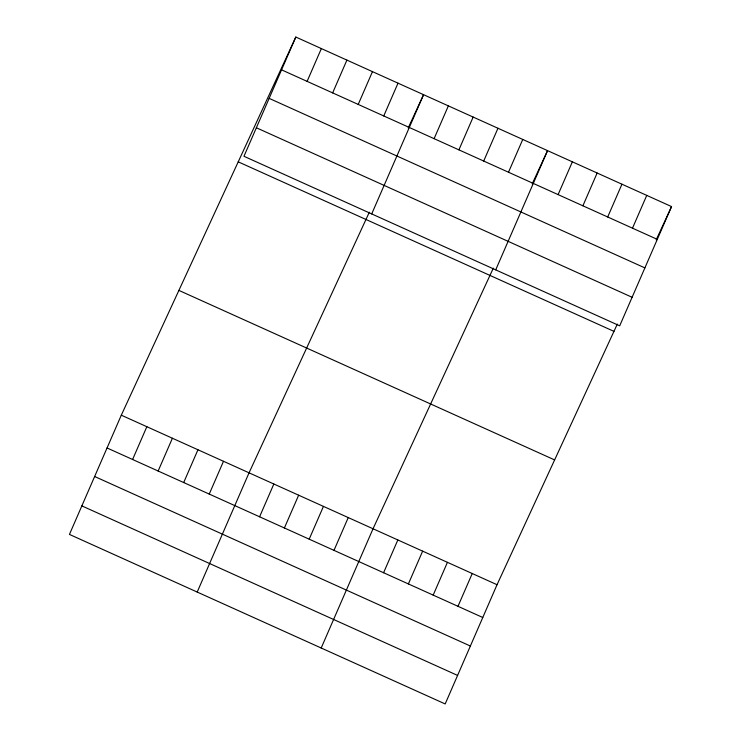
<?xml version="1.0" encoding="UTF-8"?>
<svg xmlns="http://www.w3.org/2000/svg" width="741" height="741" viewBox="0 0 741 741"><rect width="100%" height="100%" fill="white"/><g stroke="black" fill="none" stroke-linecap="round" stroke-linejoin="round"><path stroke-width="1.11" d="M295.816 37.05L243.965 156.286L619.698 325.818L671.55 206.582L295.816 37.05L121.302 415.182L69.45 534.418L445.184 703.95L497.035 584.714L617.318 324.086M132.593 459.494L146.848 426.705M307.107 81.371L321.362 48.582M158.139 471.026L172.403 438.237M332.653 92.894L346.908 60.104M183.694 482.548L197.949 449.759M358.209 104.425L372.464 71.636M209.24 494.08L223.495 461.291M383.755 115.948L398.01 83.159M197.199 592.059L249.05 472.823L369.333 212.195M371.713 213.927L423.565 94.691L408.208 127.961M259.591 516.792L273.846 484.012M434.106 138.669L448.361 105.88M284.387 527.981L298.651 495.201M458.901 149.858L473.156 117.069M309.192 539.17L323.447 506.39M483.697 161.047L497.961 128.258M333.987 550.359L348.242 517.579M508.502 172.236L522.757 139.447M321.196 648.005L373.038 528.768L493.321 268.14M495.71 269.872L547.553 150.636L532.195 183.907M383.588 572.737L397.843 539.957M558.093 194.614L572.358 161.825M408.384 583.927L422.639 551.147M582.898 205.803L597.153 173.014M433.179 595.116L447.434 562.336M607.694 216.993L621.949 184.203M457.984 606.305L472.239 573.525M632.49 228.182L646.754 195.392M656.193 239.852L671.55 206.582M281.552 69.839L657.295 239.371M269.15 98.368L644.883 267.899M256.367 127.758L632.11 297.289M238.222 161.834L613.956 331.366M178.887 290.398L554.62 459.929M121.302 415.182L497.035 584.714M107.047 447.962L482.78 617.494M94.635 476.5L470.378 646.032M81.853 505.89L457.595 675.422"/></g></svg>
